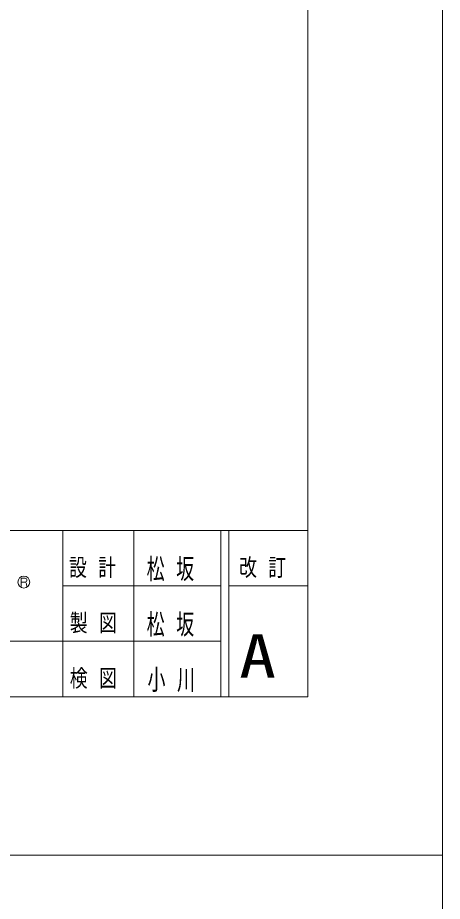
# Model space of a CAD drawing. Units: millimetres on the paper. Extents: x 0 to 420, y -594 to 297.
# Drawn here: x 366.3 to 420, y -302.8 to -191.3 of the extents above; entities that cross this region are included whole.
import ezdxf
from ezdxf.enums import TextEntityAlignment as Align

# ---------------------------------------------------------------- set-up
doc = ezdxf.new("R2010")
doc.units = ezdxf.units.MM
for name, color, linetype, lineweight in [('0_2', 7, 'Continuous', 13), ('FMT', 7, 'Continuous', 13), ('FMT-TXT', 7, 'Continuous', 13)]:
    doc.layers.add(name, color=color, linetype=linetype, lineweight=lineweight)
doc.styles.add('ＭＳ ゴシック', font='')
doc.styles.get('ＭＳ ゴシック').set_extended_font_data('MS Gothic')

msp = doc.modelspace()

# ---------------------------------------------------------------- linework, layer by layer
at = {"layer": '0_2'}
for points in [[(0, 0), (420, 0), (420, -297), (0, -297)], [(0, -297), (420, -297), (420, -594), (0, -594)]]:
    msp.add_lwpolyline(points, close=True, dxfattribs=at)
at = {"layer": 'FMT'}
for p, q in [((28, -256), (403, -256)), ((372, -256), (372, -277)), ((381, -256), (381, -277)), ((392, -256), (392, -277)), ((393, -256), (393, -277)), ((372, -263), (392, -263)), ((393, -263), (403, -263)), ((307, -270), (392, -270))]:
    msp.add_line(p, q, dxfattribs=at)
msp.add_lwpolyline([(28, -277), (28, -20), (403, -20), (403, -277)], close=True, dxfattribs=at)
at = {"layer": 'FMT-TXT'}
for p, q in [((366.738, -262.033), (367.24, -262.033)), ((366.738, -262.033), (366.738, -263.059)), ((366.738, -262.522), (367.24, -262.522)), ((367.434, -262.742), (367.48, -263.113))]:
    msp.add_line(p, q, dxfattribs=at)
msp.add_circle((367.088, -262.52), 0.754, dxfattribs=at)
for centre, radius, start in [((367.24, -262.278), 0.245, 270), ((367.186, -262.772), 0.25, 7.06977)]:
    msp.add_arc(centre, radius, start, 90, dxfattribs=at)

# ---------------------------------------------------------------- texts
at = {"layer": 'FMT-TXT', "style": 'ＭＳ ゴシック', "width": 1.25}
msp.add_text('A', height=5.499, dxfattribs=at).set_placement((394.304, -276.25), align=Align.BOTTOM_LEFT)
at = {"layer": 'FMT-TXT', "attachment_point": 7, "style": 'ＭＳ ゴシック'}
for s, insert, char_height in [('\\T1.64;\\W0.75;設計', (372.8, -262), 2.199), ('\\T1.64;\\W0.65;松坂', (382.615, -262.417), 2.566), ('\\T1.64;\\W0.75;改訂', (394.3, -262), 2.199), ('\\T1.64;\\W0.75;製図', (372.9, -269), 2.199), ('\\T1.64;\\W0.65;松坂', (382.615, -269.417), 2.566), ('\\T1.64;\\W0.75;検図', (372.9, -276), 2.199), ('\\T1.64;\\W0.65;小川', (382.72, -276.417), 2.566)]:
    msp.add_mtext(s, dxfattribs=dict(at, insert=insert, char_height=char_height))

doc.saveas('drawing.dxf')
